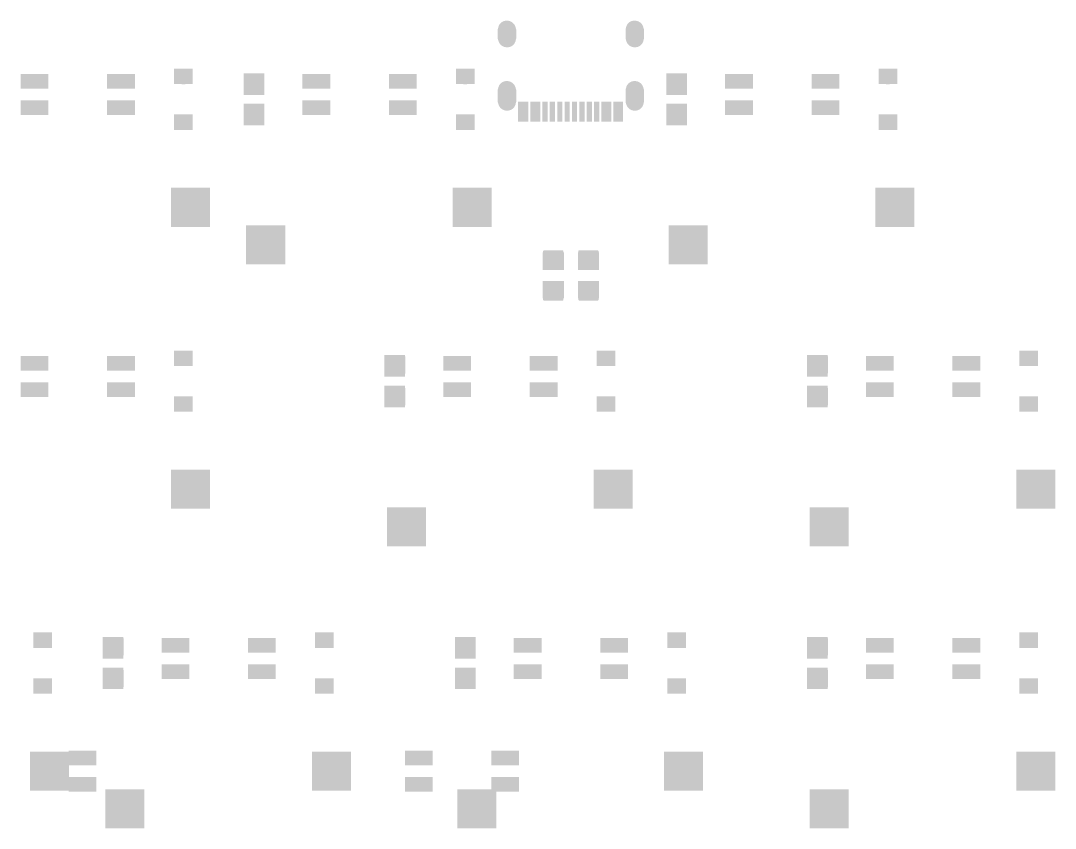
# Model space of a CAD drawing. Extents: x -401 to 1070, y -422 to 1263.
# Drawn here: x 657.9 to 727.9, y -242 to -187.5 of the extents above; entities that cross this region are included whole.
import ezdxf

# ---------------------------------------------------------------- set-up
doc = ezdxf.new("R2010")
doc.units = 0
doc.header["$MEASUREMENT"] = 0
for name, color, linetype, true_color in [('BottomLayer', 5, 'Continuous', 0x0000ff), ('BottomPasteMaskLayer', 7, 'Continuous', 0x800000), ('BottomSolderMaskLayer', 7, 'Continuous', 0xaa00ff), ('Document', 7, 'Continuous', 0xffffff), ('Multi-Layer', 7, 'Continuous', 0xc0c0c0), ('TopSolderMaskLayer', 7, 'Continuous', 0x800080)]:
    doc.layers.add(name, color=color, linetype=linetype, true_color=true_color)

msp = doc.modelspace()

# ---------------------------------------------------------------- hatches: boundary and pattern name
at = {"layer": 'BottomLayer'}
for points in [[(668.306, -190.711), (668.306, -191.711), (669.506, -191.711), (669.506, -190.711)], [(687.357, -190.711), (687.357, -191.711), (688.557, -191.711), (688.557, -190.711)], [(715.932, -190.711), (715.932, -191.711), (717.132, -191.711), (717.132, -190.711)], [(657.952, -191.11), (659.73, -191.11), (659.73, -191.999), (657.952, -191.999)], [(663.794, -191.11), (665.572, -191.11), (665.572, -191.999), (663.794, -191.999)], [(672.994, -192.436), (674.344, -192.436), (674.344, -191.026), (672.994, -191.026)], [(677.003, -191.11), (678.781, -191.11), (678.781, -191.999), (677.003, -191.999)], [(682.845, -191.11), (684.623, -191.11), (684.623, -191.999), (682.845, -191.999)], [(701.569, -192.436), (702.919, -192.436), (702.919, -191.026), (701.569, -191.026)], [(705.578, -191.11), (707.356, -191.11), (707.356, -191.999), (705.578, -191.999)], [(711.42, -191.11), (713.198, -191.11), (713.198, -191.999), (711.42, -191.999)], [(657.952, -192.888), (659.73, -192.888), (659.73, -193.777), (657.952, -193.777)], [(663.794, -192.888), (665.572, -192.888), (665.572, -193.777), (663.794, -193.777)], [(677.003, -192.888), (678.781, -192.888), (678.781, -193.777), (677.003, -193.777)], [(682.845, -192.888), (684.623, -192.888), (684.623, -193.777), (682.845, -193.777)], [(691.551, -194.249), (691.851, -194.249), (691.851, -192.949), (691.551, -192.949)], [(691.901, -194.249), (692.201, -194.249), (692.201, -192.949), (691.901, -192.949)], [(692.391, -194.249), (692.691, -194.249), (692.691, -192.949), (692.391, -192.949)], [(692.71, -194.249), (693.011, -194.249), (693.011, -192.949), (692.71, -192.949)], [(693.2, -194.249), (693.5, -194.249), (693.5, -192.949), (693.2, -192.949)], [(693.701, -194.249), (694.001, -194.249), (694.001, -192.949), (693.701, -192.949)], [(694.2, -194.249), (694.5, -194.249), (694.5, -192.949), (694.2, -192.949)], [(694.701, -194.249), (695.001, -194.249), (695.001, -192.949), (694.701, -192.949)], [(695.2, -194.249), (695.5, -194.249), (695.5, -192.949), (695.2, -192.949)], [(695.701, -194.249), (696.001, -194.249), (696.001, -192.949), (695.701, -192.949)], [(696.2, -194.249), (696.5, -194.249), (696.5, -192.949), (696.2, -192.949)], [(696.701, -194.249), (697.001, -194.249), (697.001, -192.949), (696.701, -192.949)], [(697.19, -194.249), (697.491, -194.249), (697.491, -192.949), (697.19, -192.949)], [(697.501, -194.249), (697.801, -194.249), (697.801, -192.949), (697.501, -192.949)], [(698.001, -194.249), (698.301, -194.249), (698.301, -192.949), (698.001, -192.949)], [(698.301, -194.249), (698.601, -194.249), (698.601, -192.949), (698.301, -192.949)], [(705.578, -192.888), (707.356, -192.888), (707.356, -193.777), (705.578, -193.777)], [(711.42, -192.888), (713.198, -192.888), (713.198, -193.777), (711.42, -193.777)], [(672.994, -193.086), (674.344, -193.086), (674.344, -194.496), (672.994, -194.496)], [(701.569, -193.086), (702.919, -193.086), (702.919, -194.496), (701.569, -194.496)], [(668.306, -193.811), (668.306, -194.811), (669.506, -194.811), (669.506, -193.811)], [(687.357, -193.811), (687.357, -194.811), (688.557, -194.811), (688.557, -193.811)], [(715.932, -193.811), (715.932, -194.811), (717.132, -194.811), (717.132, -193.811)], [(668.112, -198.794), (670.652, -198.794), (670.652, -201.334), (668.112, -201.334)], [(687.163, -198.794), (689.703, -198.794), (689.703, -201.334), (687.163, -201.334)], [(715.738, -198.794), (718.278, -198.794), (718.278, -201.334), (715.738, -201.334)], [(673.193, -201.334), (675.733, -201.334), (675.733, -203.874), (673.193, -203.874)], [(701.768, -201.334), (704.308, -201.334), (704.308, -203.874), (701.768, -203.874)], [(693.221, -204.268), (694.598, -204.268), (694.598, -203.135), (693.221, -203.135)], [(696.98, -204.268), (695.603, -204.268), (695.603, -203.135), (696.98, -203.135)], [(693.221, -205.068), (694.598, -205.068), (694.598, -206.2), (693.221, -206.2)], [(696.98, -205.068), (695.603, -205.068), (695.603, -206.2), (696.98, -206.2)], [(668.306, -209.762), (668.306, -210.762), (669.506, -210.762), (669.506, -209.762)], [(696.882, -209.762), (696.882, -210.762), (698.082, -210.762), (698.082, -209.762)], [(725.457, -209.762), (725.457, -210.762), (726.657, -210.762), (726.657, -209.762)], [(657.952, -210.161), (659.73, -210.161), (659.73, -211.05), (657.952, -211.05)], [(663.794, -210.161), (665.572, -210.161), (665.572, -211.05), (663.794, -211.05)], [(682.519, -211.487), (683.869, -211.487), (683.869, -210.077), (682.519, -210.077)], [(686.528, -210.161), (688.306, -210.161), (688.306, -211.05), (686.528, -211.05)], [(692.37, -210.161), (694.148, -210.161), (694.148, -211.05), (692.37, -211.05)], [(711.095, -211.487), (712.445, -211.487), (712.445, -210.077), (711.095, -210.077)], [(715.104, -210.161), (716.882, -210.161), (716.882, -211.05), (715.104, -211.05)], [(720.946, -210.161), (722.724, -210.161), (722.724, -211.05), (720.946, -211.05)], [(657.952, -211.939), (659.73, -211.939), (659.73, -212.828), (657.952, -212.828)], [(663.794, -211.939), (665.572, -211.939), (665.572, -212.828), (663.794, -212.828)], [(686.528, -211.939), (688.306, -211.939), (688.306, -212.828), (686.528, -212.828)], [(692.37, -211.939), (694.148, -211.939), (694.148, -212.828), (692.37, -212.828)], [(715.104, -211.939), (716.882, -211.939), (716.882, -212.828), (715.104, -212.828)], [(720.946, -211.939), (722.724, -211.939), (722.724, -212.828), (720.946, -212.828)], [(682.519, -212.137), (683.869, -212.137), (683.869, -213.547), (682.519, -213.547)], [(711.095, -212.137), (712.445, -212.137), (712.445, -213.547), (711.095, -213.547)], [(668.306, -212.861), (668.306, -213.861), (669.506, -213.861), (669.506, -212.861)], [(696.882, -212.861), (696.882, -213.861), (698.082, -213.861), (698.082, -212.861)], [(725.457, -212.861), (725.457, -213.861), (726.657, -213.861), (726.657, -212.861)], [(668.112, -217.844), (670.652, -217.844), (670.652, -220.384), (668.112, -220.384)], [(696.688, -217.844), (699.228, -217.844), (699.228, -220.384), (696.688, -220.384)], [(725.264, -217.844), (727.804, -217.844), (727.804, -220.384), (725.264, -220.384)], [(682.718, -220.384), (685.258, -220.384), (685.258, -222.924), (682.718, -222.924)], [(711.294, -220.384), (713.834, -220.384), (713.834, -222.924), (711.294, -222.924)], [(658.781, -228.812), (658.781, -229.812), (659.981, -229.812), (659.981, -228.812)], [(663.469, -230.537), (664.819, -230.537), (664.819, -229.127), (663.469, -229.127)], [(667.478, -229.211), (669.256, -229.211), (669.256, -230.1), (667.478, -230.1)], [(673.32, -229.211), (675.098, -229.211), (675.098, -230.1), (673.32, -230.1)], [(677.831, -228.812), (677.831, -229.812), (679.031, -229.812), (679.031, -228.812)], [(687.282, -230.537), (688.632, -230.537), (688.632, -229.127), (687.282, -229.127)], [(691.291, -229.211), (693.069, -229.211), (693.069, -230.1), (691.291, -230.1)], [(697.133, -229.211), (698.911, -229.211), (698.911, -230.1), (697.133, -230.1)], [(701.644, -228.812), (701.644, -229.812), (702.844, -229.812), (702.844, -228.812)], [(711.095, -230.537), (712.445, -230.537), (712.445, -229.127), (711.095, -229.127)], [(715.104, -229.211), (716.882, -229.211), (716.882, -230.1), (715.104, -230.1)], [(720.946, -229.211), (722.724, -229.211), (722.724, -230.1), (720.946, -230.1)], [(725.457, -228.812), (725.457, -229.812), (726.657, -229.812), (726.657, -228.812)], [(663.469, -231.187), (664.819, -231.187), (664.819, -232.597), (663.469, -232.597)], [(667.478, -230.989), (669.256, -230.989), (669.256, -231.878), (667.478, -231.878)], [(673.32, -230.989), (675.098, -230.989), (675.098, -231.878), (673.32, -231.878)], [(687.282, -231.187), (688.632, -231.187), (688.632, -232.597), (687.282, -232.597)], [(691.291, -230.989), (693.069, -230.989), (693.069, -231.878), (691.291, -231.878)], [(697.133, -230.989), (698.911, -230.989), (698.911, -231.878), (697.133, -231.878)], [(711.095, -231.187), (712.445, -231.187), (712.445, -232.597), (711.095, -232.597)], [(715.104, -230.989), (716.882, -230.989), (716.882, -231.878), (715.104, -231.878)], [(720.946, -230.989), (722.724, -230.989), (722.724, -231.878), (720.946, -231.878)], [(658.781, -231.912), (658.781, -232.912), (659.981, -232.912), (659.981, -231.912)], [(677.831, -231.912), (677.831, -232.912), (679.031, -232.912), (679.031, -231.912)], [(701.644, -231.912), (701.644, -232.912), (702.844, -232.912), (702.844, -231.912)], [(725.457, -231.912), (725.457, -232.912), (726.657, -232.912), (726.657, -231.912)], [(658.587, -236.895), (661.127, -236.895), (661.127, -239.435), (658.587, -239.435)], [(661.194, -236.824), (662.972, -236.824), (662.972, -237.713), (661.194, -237.713)], [(677.638, -236.895), (680.178, -236.895), (680.178, -239.435), (677.638, -239.435)], [(683.927, -236.824), (685.705, -236.824), (685.705, -237.713), (683.927, -237.713)], [(689.769, -236.824), (691.547, -236.824), (691.547, -237.713), (689.769, -237.713)], [(701.451, -236.895), (703.991, -236.895), (703.991, -239.435), (701.451, -239.435)], [(725.264, -236.895), (727.804, -236.895), (727.804, -239.435), (725.264, -239.435)], [(661.194, -238.602), (662.972, -238.602), (662.972, -239.491), (661.194, -239.491)], [(683.927, -238.602), (685.705, -238.602), (685.705, -239.491), (683.927, -239.491)], [(689.769, -238.602), (691.547, -238.602), (691.547, -239.491), (689.769, -239.491)], [(663.668, -239.435), (666.208, -239.435), (666.208, -241.975), (663.668, -241.975)], [(687.481, -239.435), (690.021, -239.435), (690.021, -241.975), (687.481, -241.975)], [(711.294, -239.435), (713.834, -239.435), (713.834, -241.975), (711.294, -241.975)]]:
    msp.add_hatch(color=256, dxfattribs=at).paths.add_polyline_path(points)
at = {"layer": 'BottomPasteMaskLayer'}
for points in [[(691.38, -188.435), (691.38, -188.435), (691.38, -188.045), (691.378, -188.01), (691.375, -187.974), (691.37, -187.939), (691.362, -187.904), (691.353, -187.869), (691.341, -187.835), (691.327, -187.802), (691.312, -187.77), (691.294, -187.739), (691.275, -187.709), (691.254, -187.68), (691.231, -187.653), (691.206, -187.627), (691.18, -187.602), (691.153, -187.579), (691.124, -187.558), (691.094, -187.539), (691.063, -187.521), (691.03, -187.505), (690.997, -187.492), (690.964, -187.48), (690.929, -187.47), (690.894, -187.463), (690.859, -187.458), (690.823, -187.454), (690.787, -187.453), (690.74, -187.453), (690.705, -187.454), (690.671, -187.458), (690.636, -187.463), (690.602, -187.471), (690.568, -187.48), (690.535, -187.492), (690.503, -187.506), (690.472, -187.522), (690.442, -187.54), (690.413, -187.559), (690.386, -187.581), (690.36, -187.604), (690.335, -187.629), (690.312, -187.655), (690.29, -187.682), (690.271, -187.711), (690.253, -187.741), (690.237, -187.773), (690.223, -187.805), (690.211, -187.838), (690.202, -187.871), (690.194, -187.905), (690.188, -187.94), (690.185, -187.974), (690.184, -188.009), (690.184, -188.299), (690.182, -188.66), (690.183, -188.695), (690.186, -188.731), (690.192, -188.766), (690.199, -188.801), (690.209, -188.835), (690.22, -188.869), (690.234, -188.901), (690.249, -188.933), (690.267, -188.964), (690.286, -188.994), (690.307, -189.023), (690.33, -189.05), (690.354, -189.076), (690.38, -189.101), (690.408, -189.123), (690.436, -189.144), (690.466, -189.164), (690.497, -189.181), (690.529, -189.197), (690.562, -189.21), (690.596, -189.222), (690.63, -189.232), (690.665, -189.239), (690.7, -189.244), (690.735, -189.248), (690.771, -189.249), (690.806, -189.249), (690.841, -189.248), (690.875, -189.245), (690.91, -189.239), (690.943, -189.232), (690.977, -189.223), (691.01, -189.211), (691.042, -189.198), (691.073, -189.183), (691.103, -189.166), (691.133, -189.147), (691.161, -189.126), (691.187, -189.104), (691.213, -189.08), (691.236, -189.055), (691.259, -189.028), (691.279, -189), (691.298, -188.971), (691.315, -188.941), (691.33, -188.91), (691.344, -188.878), (691.355, -188.845), (691.364, -188.811), (691.372, -188.777), (691.377, -188.743), (691.38, -188.708), (691.381, -188.674), (691.381, -188.558)], [(700.02, -188.435), (700.02, -188.435), (700.02, -188.045), (700.019, -188.01), (700.015, -187.974), (700.01, -187.939), (700.002, -187.904), (699.993, -187.869), (699.981, -187.835), (699.967, -187.802), (699.952, -187.77), (699.934, -187.739), (699.915, -187.709), (699.894, -187.68), (699.871, -187.653), (699.846, -187.627), (699.82, -187.602), (699.793, -187.579), (699.764, -187.558), (699.734, -187.539), (699.703, -187.521), (699.671, -187.505), (699.637, -187.492), (699.604, -187.48), (699.569, -187.47), (699.534, -187.463), (699.499, -187.458), (699.463, -187.454), (699.428, -187.453), (699.38, -187.453), (699.345, -187.454), (699.311, -187.458), (699.276, -187.463), (699.242, -187.471), (699.208, -187.48), (699.176, -187.492), (699.143, -187.506), (699.112, -187.522), (699.082, -187.54), (699.053, -187.559), (699.026, -187.581), (699, -187.604), (698.975, -187.629), (698.952, -187.655), (698.93, -187.682), (698.911, -187.711), (698.893, -187.741), (698.877, -187.773), (698.863, -187.805), (698.851, -187.838), (698.842, -187.871), (698.834, -187.905), (698.829, -187.94), (698.825, -187.974), (698.824, -188.009), (698.824, -188.299), (698.822, -188.66), (698.823, -188.695), (698.826, -188.731), (698.832, -188.766), (698.839, -188.801), (698.849, -188.835), (698.86, -188.869), (698.874, -188.901), (698.889, -188.933), (698.907, -188.964), (698.926, -188.994), (698.947, -189.023), (698.97, -189.05), (698.995, -189.076), (699.02, -189.101), (699.048, -189.123), (699.076, -189.144), (699.106, -189.164), (699.137, -189.181), (699.169, -189.197), (699.202, -189.21), (699.236, -189.222), (699.27, -189.232), (699.305, -189.239), (699.34, -189.244), (699.376, -189.248), (699.411, -189.249), (699.446, -189.249), (699.481, -189.248), (699.515, -189.245), (699.55, -189.239), (699.584, -189.232), (699.617, -189.223), (699.65, -189.211), (699.682, -189.198), (699.713, -189.183), (699.743, -189.166), (699.773, -189.147), (699.801, -189.126), (699.827, -189.104), (699.853, -189.08), (699.876, -189.055), (699.899, -189.028), (699.919, -189), (699.938, -188.971), (699.955, -188.941), (699.97, -188.91), (699.984, -188.878), (699.995, -188.845), (700.004, -188.811), (700.012, -188.777), (700.017, -188.743), (700.02, -188.708), (700.021, -188.674), (700.021, -188.558)], [(668.306, -190.711), (668.306, -191.711), (669.506, -191.711), (669.506, -190.711)], [(687.357, -190.711), (687.357, -191.711), (688.557, -191.711), (688.557, -190.711)], [(715.932, -190.711), (715.932, -191.711), (717.132, -191.711), (717.132, -190.711)], [(657.952, -191.11), (659.73, -191.11), (659.73, -191.999), (657.952, -191.999)], [(663.794, -191.11), (665.572, -191.11), (665.572, -191.999), (663.794, -191.999)], [(673.049, -192.286), (673.469, -192.286), (673.469, -191.841), (673.919, -191.841), (673.919, -192.281), (674.329, -192.286), (674.379, -192.236), (674.379, -191.086), (674.329, -191.036), (673.049, -191.036), (672.999, -191.086), (672.999, -192.236)], [(677.003, -191.11), (678.781, -191.11), (678.781, -191.999), (677.003, -191.999)], [(682.845, -191.11), (684.623, -191.11), (684.623, -191.999), (682.845, -191.999)], [(690.181, -192.11), (690.182, -192.075), (690.185, -192.04), (690.191, -192.006), (690.198, -191.971), (690.207, -191.938), (690.219, -191.905), (690.232, -191.873), (690.247, -191.841), (690.264, -191.811), (690.283, -191.782), (690.304, -191.754), (690.326, -191.727), (690.35, -191.701), (690.376, -191.678), (690.402, -191.655), (690.431, -191.635), (690.46, -191.616), (690.49, -191.599), (690.522, -191.583), (690.554, -191.57), (690.587, -191.559), (690.62, -191.549), (690.654, -191.542), (690.689, -191.537), (690.724, -191.533), (690.758, -191.532), (690.784, -191.532), (690.82, -191.534), (690.856, -191.537), (690.892, -191.542), (690.927, -191.55), (690.961, -191.559), (690.995, -191.571), (691.029, -191.585), (691.061, -191.601), (691.092, -191.618), (691.122, -191.638), (691.151, -191.659), (691.179, -191.682), (691.205, -191.707), (691.23, -191.733), (691.253, -191.761), (691.274, -191.789), (691.294, -191.82), (691.311, -191.851), (691.327, -191.883), (691.341, -191.917), (691.352, -191.951), (691.362, -191.985), (691.37, -192.02), (691.375, -192.056), (691.378, -192.092), (691.379, -192.128), (691.379, -192.199), (691.38, -192.953), (691.379, -192.988), (691.376, -193.022), (691.371, -193.057), (691.364, -193.091), (691.354, -193.125), (691.343, -193.157), (691.329, -193.19), (691.314, -193.221), (691.297, -193.251), (691.278, -193.281), (691.258, -193.309), (691.235, -193.335), (691.211, -193.361), (691.186, -193.385), (691.159, -193.407), (691.131, -193.428), (691.102, -193.447), (691.071, -193.464), (691.04, -193.479), (691.008, -193.492), (690.975, -193.504), (690.941, -193.513), (690.907, -193.52), (690.873, -193.526), (690.838, -193.529), (690.803, -193.53), (690.768, -193.53), (690.733, -193.529), (690.697, -193.526), (690.662, -193.52), (690.628, -193.513), (690.594, -193.503), (690.56, -193.492), (690.527, -193.478), (690.496, -193.463), (690.465, -193.445), (690.435, -193.426), (690.407, -193.405), (690.379, -193.382), (690.354, -193.358), (690.329, -193.332), (690.307, -193.305), (690.286, -193.277), (690.266, -193.247), (690.249, -193.216), (690.234, -193.184), (690.22, -193.152), (690.208, -193.118), (690.199, -193.084), (690.191, -193.049), (690.186, -193.014), (690.183, -192.979), (690.182, -192.944), (690.182, -192.891)], [(698.821, -192.11), (698.822, -192.075), (698.826, -192.04), (698.831, -192.006), (698.838, -191.971), (698.847, -191.938), (698.859, -191.905), (698.872, -191.873), (698.887, -191.841), (698.905, -191.811), (698.923, -191.782), (698.944, -191.754), (698.966, -191.727), (698.99, -191.701), (699.016, -191.678), (699.043, -191.655), (699.071, -191.635), (699.1, -191.616), (699.13, -191.599), (699.162, -191.583), (699.194, -191.57), (699.227, -191.559), (699.26, -191.549), (699.294, -191.542), (699.329, -191.537), (699.364, -191.533), (699.398, -191.532), (699.424, -191.532), (699.46, -191.534), (699.496, -191.537), (699.532, -191.542), (699.567, -191.55), (699.601, -191.559), (699.635, -191.571), (699.669, -191.585), (699.701, -191.601), (699.732, -191.618), (699.762, -191.638), (699.791, -191.659), (699.819, -191.682), (699.845, -191.707), (699.87, -191.733), (699.893, -191.761), (699.914, -191.789), (699.934, -191.82), (699.951, -191.851), (699.967, -191.883), (699.981, -191.917), (699.993, -191.951), (700.002, -191.985), (700.01, -192.02), (700.015, -192.056), (700.018, -192.092), (700.019, -192.128), (700.019, -192.199), (700.02, -192.953), (700.019, -192.988), (700.016, -193.022), (700.011, -193.057), (700.004, -193.091), (699.994, -193.125), (699.983, -193.157), (699.97, -193.19), (699.954, -193.221), (699.937, -193.251), (699.918, -193.281), (699.898, -193.309), (699.875, -193.335), (699.851, -193.361), (699.826, -193.385), (699.799, -193.407), (699.771, -193.428), (699.742, -193.447), (699.712, -193.464), (699.68, -193.479), (699.648, -193.492), (699.615, -193.504), (699.582, -193.513), (699.547, -193.52), (699.513, -193.526), (699.478, -193.529), (699.443, -193.53), (699.408, -193.53), (699.373, -193.529), (699.337, -193.526), (699.302, -193.52), (699.268, -193.513), (699.234, -193.503), (699.2, -193.492), (699.167, -193.478), (699.136, -193.463), (699.105, -193.445), (699.075, -193.426), (699.047, -193.405), (699.019, -193.382), (698.994, -193.358), (698.969, -193.332), (698.947, -193.305), (698.926, -193.277), (698.906, -193.247), (698.889, -193.216), (698.874, -193.184), (698.86, -193.152), (698.848, -193.118), (698.839, -193.084), (698.832, -193.049), (698.826, -193.014), (698.823, -192.979), (698.822, -192.944), (698.822, -192.891)], [(701.624, -192.286), (702.044, -192.286), (702.044, -191.841), (702.494, -191.841), (702.494, -192.281), (702.904, -192.286), (702.954, -192.236), (702.954, -191.086), (702.904, -191.036), (701.624, -191.036), (701.574, -191.086), (701.574, -192.236)], [(705.578, -191.11), (707.356, -191.11), (707.356, -191.999), (705.578, -191.999)], [(711.42, -191.11), (713.198, -191.11), (713.198, -191.999), (711.42, -191.999)], [(657.952, -192.888), (659.73, -192.888), (659.73, -193.777), (657.952, -193.777)], [(663.794, -192.888), (665.572, -192.888), (665.572, -193.777), (663.794, -193.777)], [(677.003, -192.888), (678.781, -192.888), (678.781, -193.777), (677.003, -193.777)], [(682.845, -192.888), (684.623, -192.888), (684.623, -193.777), (682.845, -193.777)], [(691.551, -194.249), (691.851, -194.249), (691.851, -192.949), (691.551, -192.949)], [(691.901, -194.249), (692.201, -194.249), (692.201, -192.949), (691.901, -192.949)], [(692.391, -194.249), (692.691, -194.249), (692.691, -192.949), (692.391, -192.949)], [(692.71, -194.249), (693.011, -194.249), (693.011, -192.949), (692.71, -192.949)], [(693.2, -194.249), (693.5, -194.249), (693.5, -192.949), (693.2, -192.949)], [(693.701, -194.249), (694.001, -194.249), (694.001, -192.949), (693.701, -192.949)], [(694.2, -194.249), (694.5, -194.249), (694.5, -192.949), (694.2, -192.949)], [(694.701, -194.249), (695.001, -194.249), (695.001, -192.949), (694.701, -192.949)], [(695.2, -194.249), (695.5, -194.249), (695.5, -192.949), (695.2, -192.949)], [(695.701, -194.249), (696.001, -194.249), (696.001, -192.949), (695.701, -192.949)], [(696.2, -194.249), (696.5, -194.249), (696.5, -192.949), (696.2, -192.949)], [(696.701, -194.249), (697.001, -194.249), (697.001, -192.949), (696.701, -192.949)], [(697.19, -194.249), (697.491, -194.249), (697.491, -192.949), (697.19, -192.949)], [(697.501, -194.249), (697.801, -194.249), (697.801, -192.949), (697.501, -192.949)], [(698.001, -194.249), (698.301, -194.249), (698.301, -192.949), (698.001, -192.949)], [(698.301, -194.249), (698.601, -194.249), (698.601, -192.949), (698.301, -192.949)], [(705.578, -192.888), (707.356, -192.888), (707.356, -193.777), (705.578, -193.777)], [(711.42, -192.888), (713.198, -192.888), (713.198, -193.777), (711.42, -193.777)], [(673.049, -194.436), (674.329, -194.436), (674.379, -194.386), (674.379, -193.236), (674.329, -193.186), (673.919, -193.181), (673.919, -193.631), (673.469, -193.631), (673.469, -193.191), (673.049, -193.186), (672.999, -193.236), (672.999, -194.386)], [(701.624, -194.436), (702.904, -194.436), (702.954, -194.386), (702.954, -193.236), (702.904, -193.186), (702.494, -193.181), (702.494, -193.631), (702.044, -193.631), (702.044, -193.191), (701.624, -193.186), (701.574, -193.236), (701.574, -194.386)], [(668.306, -193.811), (668.306, -194.811), (669.506, -194.811), (669.506, -193.811)], [(687.357, -193.811), (687.357, -194.811), (688.557, -194.811), (688.557, -193.811)], [(715.932, -193.811), (715.932, -194.811), (717.132, -194.811), (717.132, -193.811)], [(668.112, -198.794), (670.652, -198.794), (670.652, -201.334), (668.112, -201.334)], [(687.163, -198.794), (689.703, -198.794), (689.703, -201.334), (687.163, -201.334)], [(715.738, -198.794), (718.278, -198.794), (718.278, -201.334), (715.738, -201.334)], [(673.193, -201.334), (675.733, -201.334), (675.733, -203.874), (673.193, -203.874)], [(701.768, -201.334), (704.308, -201.334), (704.308, -203.874), (701.768, -203.874)], [(693.27, -204.218), (693.69, -204.218), (693.69, -203.773), (694.14, -203.773), (694.14, -204.213), (694.55, -204.218), (694.6, -204.168), (694.6, -203.018), (694.55, -202.968), (693.27, -202.968), (693.22, -203.018), (693.22, -204.168)], [(696.931, -202.968), (695.651, -202.968), (695.601, -203.018), (695.601, -204.168), (695.651, -204.218), (696.061, -204.223), (696.061, -203.773), (696.511, -203.773), (696.511, -204.213), (696.931, -204.218), (696.981, -204.168), (696.981, -203.018)], [(693.27, -206.368), (694.55, -206.368), (694.6, -206.318), (694.6, -205.168), (694.55, -205.118), (694.14, -205.113), (694.14, -205.563), (693.69, -205.563), (693.69, -205.123), (693.27, -205.118), (693.22, -205.168), (693.22, -206.318)], [(696.931, -205.118), (696.511, -205.118), (696.511, -205.563), (696.061, -205.563), (696.061, -205.123), (695.651, -205.118), (695.601, -205.168), (695.601, -206.318), (695.651, -206.368), (696.931, -206.368), (696.981, -206.318), (696.981, -205.168)], [(668.306, -209.762), (668.306, -210.762), (669.506, -210.762), (669.506, -209.762)], [(696.882, -209.762), (696.882, -210.762), (698.082, -210.762), (698.082, -209.762)], [(725.457, -209.762), (725.457, -210.762), (726.657, -210.762), (726.657, -209.762)], [(657.952, -210.161), (659.73, -210.161), (659.73, -211.05), (657.952, -211.05)], [(663.794, -210.161), (665.572, -210.161), (665.572, -211.05), (663.794, -211.05)], [(682.574, -211.337), (682.994, -211.337), (682.994, -210.892), (683.444, -210.892), (683.444, -211.332), (683.854, -211.337), (683.904, -211.287), (683.904, -210.137), (683.854, -210.087), (682.574, -210.087), (682.524, -210.137), (682.524, -211.287)], [(686.528, -210.161), (688.306, -210.161), (688.306, -211.05), (686.528, -211.05)], [(692.37, -210.161), (694.148, -210.161), (694.148, -211.05), (692.37, -211.05)], [(711.15, -211.337), (711.57, -211.337), (711.57, -210.892), (712.02, -210.892), (712.02, -211.332), (712.43, -211.337), (712.48, -211.287), (712.48, -210.137), (712.43, -210.087), (711.15, -210.087), (711.1, -210.137), (711.1, -211.287)], [(715.104, -210.161), (716.882, -210.161), (716.882, -211.05), (715.104, -211.05)], [(720.946, -210.161), (722.724, -210.161), (722.724, -211.05), (720.946, -211.05)], [(657.952, -211.939), (659.73, -211.939), (659.73, -212.828), (657.952, -212.828)], [(663.794, -211.939), (665.572, -211.939), (665.572, -212.828), (663.794, -212.828)], [(686.528, -211.939), (688.306, -211.939), (688.306, -212.828), (686.528, -212.828)], [(692.37, -211.939), (694.148, -211.939), (694.148, -212.828), (692.37, -212.828)], [(715.104, -211.939), (716.882, -211.939), (716.882, -212.828), (715.104, -212.828)], [(720.946, -211.939), (722.724, -211.939), (722.724, -212.828), (720.946, -212.828)], [(682.574, -213.487), (683.854, -213.487), (683.904, -213.437), (683.904, -212.287), (683.854, -212.237), (683.444, -212.232), (683.444, -212.682), (682.994, -212.682), (682.994, -212.242), (682.574, -212.237), (682.524, -212.287), (682.524, -213.437)], [(711.15, -213.487), (712.43, -213.487), (712.48, -213.437), (712.48, -212.287), (712.43, -212.237), (712.02, -212.232), (712.02, -212.682), (711.57, -212.682), (711.57, -212.242), (711.15, -212.237), (711.1, -212.287), (711.1, -213.437)], [(668.306, -212.861), (668.306, -213.861), (669.506, -213.861), (669.506, -212.861)], [(696.882, -212.861), (696.882, -213.861), (698.082, -213.861), (698.082, -212.861)], [(725.457, -212.861), (725.457, -213.861), (726.657, -213.861), (726.657, -212.861)], [(668.112, -217.844), (670.652, -217.844), (670.652, -220.384), (668.112, -220.384)], [(696.688, -217.844), (699.228, -217.844), (699.228, -220.384), (696.688, -220.384)], [(725.264, -217.844), (727.804, -217.844), (727.804, -220.384), (725.264, -220.384)], [(682.718, -220.384), (685.258, -220.384), (685.258, -222.924), (682.718, -222.924)], [(711.294, -220.384), (713.834, -220.384), (713.834, -222.924), (711.294, -222.924)], [(658.781, -228.812), (658.781, -229.812), (659.981, -229.812), (659.981, -228.812)], [(663.524, -230.387), (663.944, -230.387), (663.944, -229.942), (664.394, -229.942), (664.394, -230.382), (664.804, -230.387), (664.854, -230.337), (664.854, -229.187), (664.804, -229.137), (663.524, -229.137), (663.474, -229.187), (663.474, -230.337)], [(667.478, -229.211), (669.256, -229.211), (669.256, -230.1), (667.478, -230.1)], [(673.32, -229.211), (675.098, -229.211), (675.098, -230.1), (673.32, -230.1)], [(677.831, -228.812), (677.831, -229.812), (679.031, -229.812), (679.031, -228.812)], [(687.337, -230.387), (687.757, -230.387), (687.757, -229.942), (688.207, -229.942), (688.207, -230.382), (688.617, -230.387), (688.667, -230.337), (688.667, -229.187), (688.617, -229.137), (687.337, -229.137), (687.287, -229.187), (687.287, -230.337)], [(691.291, -229.211), (693.069, -229.211), (693.069, -230.1), (691.291, -230.1)], [(697.133, -229.211), (698.911, -229.211), (698.911, -230.1), (697.133, -230.1)], [(701.644, -228.812), (701.644, -229.812), (702.844, -229.812), (702.844, -228.812)], [(711.15, -230.387), (711.57, -230.387), (711.57, -229.942), (712.02, -229.942), (712.02, -230.382), (712.43, -230.387), (712.48, -230.337), (712.48, -229.187), (712.43, -229.137), (711.15, -229.137), (711.1, -229.187), (711.1, -230.337)], [(715.104, -229.211), (716.882, -229.211), (716.882, -230.1), (715.104, -230.1)], [(720.946, -229.211), (722.724, -229.211), (722.724, -230.1), (720.946, -230.1)], [(725.457, -228.812), (725.457, -229.812), (726.657, -229.812), (726.657, -228.812)], [(663.524, -232.537), (664.804, -232.537), (664.854, -232.487), (664.854, -231.337), (664.804, -231.287), (664.394, -231.282), (664.394, -231.732), (663.944, -231.732), (663.944, -231.292), (663.524, -231.287), (663.474, -231.337), (663.474, -232.487)], [(667.478, -230.989), (669.256, -230.989), (669.256, -231.878), (667.478, -231.878)], [(673.32, -230.989), (675.098, -230.989), (675.098, -231.878), (673.32, -231.878)], [(687.337, -232.537), (688.617, -232.537), (688.667, -232.487), (688.667, -231.337), (688.617, -231.287), (688.207, -231.282), (688.207, -231.732), (687.757, -231.732), (687.757, -231.292), (687.337, -231.287), (687.287, -231.337), (687.287, -232.487)], [(691.291, -230.989), (693.069, -230.989), (693.069, -231.878), (691.291, -231.878)], [(697.133, -230.989), (698.911, -230.989), (698.911, -231.878), (697.133, -231.878)], [(711.15, -232.537), (712.43, -232.537), (712.48, -232.487), (712.48, -231.337), (712.43, -231.287), (712.02, -231.282), (712.02, -231.732), (711.57, -231.732), (711.57, -231.292), (711.15, -231.287), (711.1, -231.337), (711.1, -232.487)], [(715.104, -230.989), (716.882, -230.989), (716.882, -231.878), (715.104, -231.878)], [(720.946, -230.989), (722.724, -230.989), (722.724, -231.878), (720.946, -231.878)], [(658.781, -231.912), (658.781, -232.912), (659.981, -232.912), (659.981, -231.912)], [(677.831, -231.912), (677.831, -232.912), (679.031, -232.912), (679.031, -231.912)], [(701.644, -231.912), (701.644, -232.912), (702.844, -232.912), (702.844, -231.912)], [(725.457, -231.912), (725.457, -232.912), (726.657, -232.912), (726.657, -231.912)], [(658.587, -236.895), (661.127, -236.895), (661.127, -239.435), (658.587, -239.435)], [(661.194, -236.824), (662.972, -236.824), (662.972, -237.713), (661.194, -237.713)], [(677.638, -236.895), (680.178, -236.895), (680.178, -239.435), (677.638, -239.435)], [(683.927, -236.824), (685.705, -236.824), (685.705, -237.713), (683.927, -237.713)], [(689.769, -236.824), (691.547, -236.824), (691.547, -237.713), (689.769, -237.713)], [(701.451, -236.895), (703.991, -236.895), (703.991, -239.435), (701.451, -239.435)], [(725.264, -236.895), (727.804, -236.895), (727.804, -239.435), (725.264, -239.435)], [(661.194, -238.602), (662.972, -238.602), (662.972, -239.491), (661.194, -239.491)], [(683.927, -238.602), (685.705, -238.602), (685.705, -239.491), (683.927, -239.491)], [(689.769, -238.602), (691.547, -238.602), (691.547, -239.491), (689.769, -239.491)], [(663.668, -239.435), (666.208, -239.435), (666.208, -241.975), (663.668, -241.975)], [(687.481, -239.435), (690.021, -239.435), (690.021, -241.975), (687.481, -241.975)], [(711.294, -239.435), (713.834, -239.435), (713.834, -241.975), (711.294, -241.975)]]:
    msp.add_hatch(color=256, dxfattribs=at).paths.add_polyline_path(points)
at = {"layer": 'BottomSolderMaskLayer'}
for points in [[(691.406, -188.659, -0.785398), (690.155, -188.659), (690.155, -188.042, -0.785398), (691.406, -188.042)], [(700.046, -188.659, -0.785398), (698.795, -188.659), (698.795, -188.042, -0.785398), (700.046, -188.042)], [(668.276, -190.69), (668.276, -191.732), (669.537, -191.732), (669.537, -190.69)], [(687.326, -190.69), (687.326, -191.732), (688.587, -191.732), (688.587, -190.69)], [(715.902, -190.69), (715.902, -191.732), (717.163, -191.732), (717.163, -190.69)], [(657.901, -191.059), (659.781, -191.059), (659.781, -192.05), (657.901, -192.05)], [(663.743, -191.059), (665.623, -191.059), (665.623, -192.05), (663.743, -192.05)], [(672.969, -192.463), (674.368, -192.463), (674.368, -191), (672.969, -191)], [(676.952, -191.059), (678.831, -191.059), (678.831, -192.05), (676.952, -192.05)], [(682.794, -191.059), (684.673, -191.059), (684.673, -192.05), (682.794, -192.05)], [(691.406, -192.941, -0.785398), (690.155, -192.941), (690.155, -192.121, -0.785398), (691.406, -192.121)], [(700.046, -192.941, -0.785398), (698.795, -192.941), (698.795, -192.121, -0.785398), (700.046, -192.121)], [(701.545, -192.463), (702.944, -192.463), (702.944, -191), (701.545, -191)], [(705.528, -191.059), (707.407, -191.059), (707.407, -192.05), (705.528, -192.05)], [(711.37, -191.059), (713.249, -191.059), (713.249, -192.05), (711.37, -192.05)], [(657.901, -192.837), (659.781, -192.837), (659.781, -193.828), (657.901, -193.828)], [(663.743, -192.837), (665.623, -192.837), (665.623, -193.828), (663.743, -193.828)], [(672.969, -193.06), (674.368, -193.06), (674.368, -194.523), (672.969, -194.523)], [(676.952, -192.837), (678.831, -192.837), (678.831, -193.828), (676.952, -193.828)], [(682.794, -192.837), (684.673, -192.837), (684.673, -193.828), (682.794, -193.828)], [(691.525, -194.275), (691.876, -194.275), (691.876, -192.924), (691.525, -192.924)], [(691.875, -194.275), (692.226, -194.275), (692.226, -192.924), (691.875, -192.924)], [(692.365, -194.275), (692.716, -194.275), (692.716, -192.924), (692.365, -192.924)], [(692.685, -194.275), (693.036, -194.275), (693.036, -192.924), (692.685, -192.924)], [(693.175, -194.275), (693.526, -194.275), (693.526, -192.924), (693.175, -192.924)], [(693.675, -194.275), (694.026, -194.275), (694.026, -192.924), (693.675, -192.924)], [(694.175, -194.275), (694.526, -194.275), (694.526, -192.924), (694.175, -192.924)], [(694.675, -194.275), (695.026, -194.275), (695.026, -192.924), (694.675, -192.924)], [(695.175, -194.275), (695.526, -194.275), (695.526, -192.924), (695.175, -192.924)], [(695.675, -194.275), (696.026, -194.275), (696.026, -192.924), (695.675, -192.924)], [(696.175, -194.275), (696.526, -194.275), (696.526, -192.924), (696.175, -192.924)], [(696.675, -194.275), (697.026, -194.275), (697.026, -192.924), (696.675, -192.924)], [(697.165, -194.275), (697.516, -194.275), (697.516, -192.924), (697.165, -192.924)], [(697.475, -194.275), (697.826, -194.275), (697.826, -192.924), (697.475, -192.924)], [(697.975, -194.275), (698.326, -194.275), (698.326, -192.924), (697.975, -192.924)], [(698.275, -194.275), (698.626, -194.275), (698.626, -192.924), (698.275, -192.924)], [(701.545, -193.06), (702.944, -193.06), (702.944, -194.523), (701.545, -194.523)], [(705.528, -192.837), (707.407, -192.837), (707.407, -193.828), (705.528, -193.828)], [(711.37, -192.837), (713.249, -192.837), (713.249, -193.828), (711.37, -193.828)], [(668.276, -193.79), (668.276, -194.832), (669.537, -194.832), (669.537, -193.79)], [(687.326, -193.79), (687.326, -194.832), (688.587, -194.832), (688.587, -193.79)], [(715.902, -193.79), (715.902, -194.832), (717.163, -194.832), (717.163, -193.79)], [(668.061, -198.743), (670.703, -198.743), (670.703, -201.385), (668.061, -201.385)], [(687.112, -198.743), (689.754, -198.743), (689.754, -201.385), (687.112, -201.385)], [(715.688, -198.743), (718.329, -198.743), (718.329, -201.385), (715.688, -201.385)], [(673.142, -201.283), (675.784, -201.283), (675.784, -203.925), (673.142, -203.925)], [(701.718, -201.283), (704.359, -201.283), (704.359, -203.925), (701.718, -203.925)], [(693.19, -204.289), (694.629, -204.289), (694.629, -203.114), (693.19, -203.114)], [(697.011, -204.289), (695.572, -204.289), (695.572, -203.114), (697.011, -203.114)], [(693.19, -205.047), (694.629, -205.047), (694.629, -206.221), (693.19, -206.221)], [(697.011, -205.047), (695.572, -205.047), (695.572, -206.221), (697.011, -206.221)], [(668.276, -209.74), (668.276, -210.783), (669.537, -210.783), (669.537, -209.74)], [(696.851, -209.74), (696.851, -210.783), (698.112, -210.783), (698.112, -209.74)], [(725.427, -209.74), (725.427, -210.783), (726.688, -210.783), (726.688, -209.74)], [(657.901, -210.11), (659.781, -210.11), (659.781, -211.1), (657.901, -211.1)], [(663.743, -210.11), (665.623, -210.11), (665.623, -211.1), (663.743, -211.1)], [(682.495, -211.513), (683.893, -211.513), (683.893, -210.05), (682.495, -210.05)], [(686.477, -210.11), (688.357, -210.11), (688.357, -211.1), (686.477, -211.1)], [(692.319, -210.11), (694.199, -210.11), (694.199, -211.1), (692.319, -211.1)], [(711.07, -211.513), (712.469, -211.513), (712.469, -210.05), (711.07, -210.05)], [(715.053, -210.11), (716.932, -210.11), (716.932, -211.1), (715.053, -211.1)], [(720.895, -210.11), (722.774, -210.11), (722.774, -211.1), (720.895, -211.1)], [(657.901, -211.888), (659.781, -211.888), (659.781, -212.878), (657.901, -212.878)], [(663.743, -211.888), (665.623, -211.888), (665.623, -212.878), (663.743, -212.878)], [(686.477, -211.888), (688.357, -211.888), (688.357, -212.878), (686.477, -212.878)], [(692.319, -211.888), (694.199, -211.888), (694.199, -212.878), (692.319, -212.878)], [(715.053, -211.888), (716.932, -211.888), (716.932, -212.878), (715.053, -212.878)], [(720.895, -211.888), (722.774, -211.888), (722.774, -212.878), (720.895, -212.878)], [(682.495, -212.11), (683.893, -212.11), (683.893, -213.573), (682.495, -213.573)], [(711.07, -212.11), (712.469, -212.11), (712.469, -213.573), (711.07, -213.573)], [(668.276, -212.84), (668.276, -213.883), (669.537, -213.883), (669.537, -212.84)], [(696.851, -212.84), (696.851, -213.883), (698.112, -213.883), (698.112, -212.84)], [(725.427, -212.84), (725.427, -213.883), (726.688, -213.883), (726.688, -212.84)], [(668.061, -217.793), (670.703, -217.793), (670.703, -220.435), (668.061, -220.435)], [(696.637, -217.793), (699.279, -217.793), (699.279, -220.435), (696.637, -220.435)], [(725.213, -217.793), (727.854, -217.793), (727.854, -220.435), (725.213, -220.435)], [(682.667, -220.333), (685.309, -220.333), (685.309, -222.975), (682.667, -222.975)], [(711.243, -220.333), (713.884, -220.333), (713.884, -222.975), (711.243, -222.975)], [(658.751, -228.791), (658.751, -229.833), (660.011, -229.833), (660.011, -228.791)], [(663.444, -230.563), (664.843, -230.563), (664.843, -229.1), (663.444, -229.1)], [(667.427, -229.16), (669.306, -229.16), (669.306, -230.151), (667.427, -230.151)], [(673.269, -229.16), (675.148, -229.16), (675.148, -230.151), (673.269, -230.151)], [(677.801, -228.791), (677.801, -229.833), (679.062, -229.833), (679.062, -228.791)], [(687.257, -230.563), (688.656, -230.563), (688.656, -229.1), (687.257, -229.1)], [(691.24, -229.16), (693.119, -229.16), (693.119, -230.151), (691.24, -230.151)], [(697.082, -229.16), (698.961, -229.16), (698.961, -230.151), (697.082, -230.151)], [(701.614, -228.791), (701.614, -229.833), (702.875, -229.833), (702.875, -228.791)], [(711.07, -230.563), (712.469, -230.563), (712.469, -229.1), (711.07, -229.1)], [(715.053, -229.16), (716.932, -229.16), (716.932, -230.151), (715.053, -230.151)], [(720.895, -229.16), (722.774, -229.16), (722.774, -230.151), (720.895, -230.151)], [(725.427, -228.791), (725.427, -229.833), (726.688, -229.833), (726.688, -228.791)], [(663.444, -231.16), (664.843, -231.16), (664.843, -232.623), (663.444, -232.623)], [(667.427, -230.938), (669.306, -230.938), (669.306, -231.929), (667.427, -231.929)], [(673.269, -230.938), (675.148, -230.938), (675.148, -231.929), (673.269, -231.929)], [(687.257, -231.16), (688.656, -231.16), (688.656, -232.623), (687.257, -232.623)], [(691.24, -230.938), (693.119, -230.938), (693.119, -231.929), (691.24, -231.929)], [(697.082, -230.938), (698.961, -230.938), (698.961, -231.929), (697.082, -231.929)], [(711.07, -231.16), (712.469, -231.16), (712.469, -232.623), (711.07, -232.623)], [(715.053, -230.938), (716.932, -230.938), (716.932, -231.929), (715.053, -231.929)], [(720.895, -230.938), (722.774, -230.938), (722.774, -231.929), (720.895, -231.929)], [(658.751, -231.891), (658.751, -232.933), (660.011, -232.933), (660.011, -231.891)], [(677.801, -231.891), (677.801, -232.933), (679.062, -232.933), (679.062, -231.891)], [(701.614, -231.891), (701.614, -232.933), (702.875, -232.933), (702.875, -231.891)], [(725.427, -231.891), (725.427, -232.933), (726.688, -232.933), (726.688, -231.891)], [(658.536, -236.844), (661.178, -236.844), (661.178, -239.485), (658.536, -239.485)], [(661.143, -236.773), (663.023, -236.773), (663.023, -237.764), (661.143, -237.764)], [(677.587, -236.844), (680.228, -236.844), (680.228, -239.485), (677.587, -239.485)], [(683.877, -236.773), (685.756, -236.773), (685.756, -237.764), (683.877, -237.764)], [(689.719, -236.773), (691.598, -236.773), (691.598, -237.764), (689.719, -237.764)], [(701.4, -236.844), (704.041, -236.844), (704.041, -239.485), (701.4, -239.485)], [(725.213, -236.844), (727.854, -236.844), (727.854, -239.485), (725.213, -239.485)], [(661.143, -238.551), (663.023, -238.551), (663.023, -239.542), (661.143, -239.542)], [(683.877, -238.551), (685.756, -238.551), (685.756, -239.542), (683.877, -239.542)], [(689.719, -238.551), (691.598, -238.551), (691.598, -239.542), (689.719, -239.542)], [(663.617, -239.384), (666.258, -239.384), (666.258, -242.025), (663.617, -242.025)], [(687.43, -239.384), (690.071, -239.384), (690.071, -242.025), (687.43, -242.025)], [(711.243, -239.384), (713.884, -239.384), (713.884, -242.025), (711.243, -242.025)]]:
    msp.add_hatch(color=256, dxfattribs=at).paths.add_polyline_path(points)
at = {"layer": 'Document'}
for points in [[(668.779, -190.856), (668.779, -191.745), (669.033, -191.745), (669.033, -190.856)], [(687.83, -190.856), (687.83, -191.745), (688.084, -191.745), (688.084, -190.856)], [(716.405, -190.856), (716.405, -191.745), (716.659, -191.745), (716.659, -190.856)], [(669.343, -194.233), (668.454, -194.233), (668.454, -194.487), (669.343, -194.487)], [(668.779, -193.904), (668.779, -194.793), (669.033, -194.793), (669.033, -193.904)], [(688.393, -194.233), (687.504, -194.233), (687.504, -194.487), (688.393, -194.487)], [(687.83, -193.904), (687.83, -194.793), (688.084, -194.793), (688.084, -193.904)], [(716.969, -194.233), (716.08, -194.233), (716.08, -194.487), (716.969, -194.487)], [(716.405, -193.904), (716.405, -194.793), (716.659, -194.793), (716.659, -193.904)], [(668.779, -209.907), (668.779, -210.796), (669.033, -210.796), (669.033, -209.907)], [(697.355, -209.907), (697.355, -210.796), (697.609, -210.796), (697.609, -209.907)], [(725.93, -209.907), (725.93, -210.796), (726.184, -210.796), (726.184, -209.907)], [(669.343, -213.283), (668.454, -213.283), (668.454, -213.537), (669.343, -213.537)], [(668.779, -212.955), (668.779, -213.844), (669.033, -213.844), (669.033, -212.955)], [(697.918, -213.283), (697.029, -213.283), (697.029, -213.537), (697.918, -213.537)], [(697.355, -212.955), (697.355, -213.844), (697.609, -213.844), (697.609, -212.955)], [(726.494, -213.283), (725.605, -213.283), (725.605, -213.537), (726.494, -213.537)], [(725.93, -212.955), (725.93, -213.844), (726.184, -213.844), (726.184, -212.955)], [(659.254, -228.957), (659.254, -229.846), (659.508, -229.846), (659.508, -228.957)], [(678.304, -228.957), (678.304, -229.846), (678.558, -229.846), (678.558, -228.957)], [(702.117, -228.957), (702.117, -229.846), (702.371, -229.846), (702.371, -228.957)], [(725.93, -228.957), (725.93, -229.846), (726.184, -229.846), (726.184, -228.957)], [(659.254, -232.005), (659.254, -232.894), (659.508, -232.894), (659.508, -232.005)], [(678.304, -232.005), (678.304, -232.894), (678.558, -232.894), (678.558, -232.005)], [(702.117, -232.005), (702.117, -232.894), (702.371, -232.894), (702.371, -232.005)], [(725.93, -232.005), (725.93, -232.894), (726.184, -232.894), (726.184, -232.005)], [(659.817, -232.333), (658.928, -232.333), (658.928, -232.587), (659.817, -232.587)], [(678.868, -232.333), (677.979, -232.333), (677.979, -232.587), (678.868, -232.587)], [(702.681, -232.333), (701.792, -232.333), (701.792, -232.587), (702.681, -232.587)], [(726.494, -232.333), (725.605, -232.333), (725.605, -232.587), (726.494, -232.587)]]:
    msp.add_hatch(color=256, dxfattribs=at).paths.add_polyline_path(points)
at = {"layer": 'Multi-Layer'}
for points in [[(691.381, -188.651, -0.785398), (690.181, -188.651), (690.181, -188.051, -0.785398), (691.381, -188.051)], [(700.021, -188.651, -0.785398), (698.821, -188.651), (698.821, -188.051, -0.785398), (700.021, -188.051)], [(691.381, -192.931, -0.785398), (690.181, -192.931), (690.181, -192.131, -0.785398), (691.381, -192.131)], [(700.021, -192.931, -0.785398), (698.821, -192.931), (698.821, -192.131, -0.785398), (700.021, -192.131)]]:
    msp.add_hatch(color=256, dxfattribs=at).paths.add_polyline_path(points)
at = {"layer": 'TopSolderMaskLayer'}
for points in [[(691.406, -188.659, -0.785398), (690.155, -188.659), (690.155, -188.042, -0.785398), (691.406, -188.042)], [(700.046, -188.659, -0.785398), (698.795, -188.659), (698.795, -188.042, -0.785398), (700.046, -188.042)], [(691.406, -192.941, -0.785398), (690.155, -192.941), (690.155, -192.121, -0.785398), (691.406, -192.121)], [(700.046, -192.941, -0.785398), (698.795, -192.941), (698.795, -192.121, -0.785398), (700.046, -192.121)]]:
    msp.add_hatch(color=256, dxfattribs=at).paths.add_polyline_path(points)

doc.saveas('drawing.dxf')
